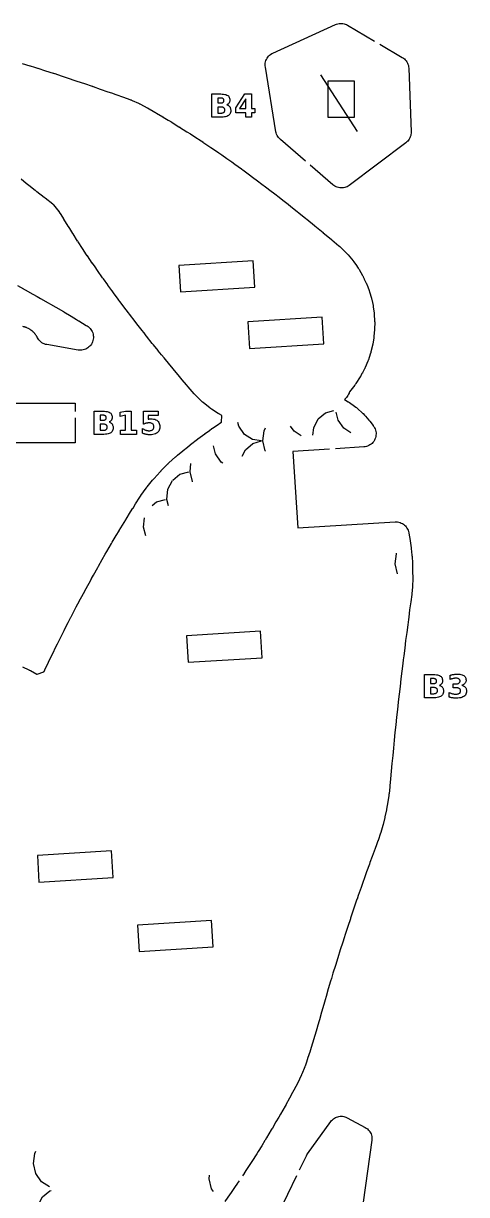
# Model space of a CAD drawing. Header units: millimetres. Extents: x 8 to 297, y 5 to 291.
# Drawn here: x 250.6 to 297.2, y 168 to 291 of the extents above; entities that cross this region are included whole.
import ezdxf

# ---------------------------------------------------------------- set-up
doc = ezdxf.new("R2010")
doc.units = ezdxf.units.MM
for name, color, linetype in [('CUT', 1, 'CONTINUOUS'), ('ENGRAVE', 5, 'CONTINUOUS'), ('SCORE', 7, 'CONTINUOUS')]:
    doc.layers.add(name, color=color, linetype=linetype)

msp = doc.modelspace()

# ---------------------------------------------------------------- linework, layer by layer
at = {"layer": 'CUT', "color": 1}
for points in [[(280.2524, 276.4825), (277.6122, 278.7624), (277.5148, 278.8554), (277.4258, 278.959), (277.3476, 279.0709), (277.2808, 279.19), (277.2262, 279.3152), (277.1843, 279.4451), (277.1559, 279.5768), (276.0378, 286.3702), (276.0225, 286.5057), (276.0208, 286.6439), (276.033, 286.7816), (276.059, 286.9175), (276.0984, 287.05), (276.151, 287.1778), (276.2162, 287.2998), (276.2933, 287.4146), (276.3815, 287.521), (276.48, 287.6181), (276.5877, 287.7048), (276.7035, 287.7802), (276.8247, 287.8428), (283.4037, 290.8298), (283.5243, 290.8778), (283.6506, 290.9145), (283.7799, 290.9389), (283.9109, 290.9509), (284.0425, 290.9503), (284.1734, 290.9371), (284.3025, 290.9115), (284.4285, 290.8737), (284.5503, 290.824), (284.6652, 290.7637), (287.5054, 289.0959)], [(288.0659, 288.7667), (290.4151, 287.3872), (290.5287, 287.3125), (290.6358, 287.2257), (290.7336, 287.1286), (290.8213, 287.0222), (290.8978, 286.9075), (290.9624, 286.7857), (291.0146, 286.6581), (291.0537, 286.5259), (291.0794, 286.3905), (291.0912, 286.255), (291.3379, 279.5634), (291.3364, 279.4329), (291.3222, 279.3013), (291.2954, 279.1718), (291.2563, 279.0453), (291.2052, 278.9233), (291.1426, 278.8067), (291.0691, 278.6966), (290.9854, 278.5942), (290.8922, 278.5002), (290.7918, 278.4168), (284.8468, 273.9445), (284.738, 273.8707), (284.6211, 273.8069), (284.4985, 273.7547), (284.3714, 273.7146), (284.241, 273.687), (284.1086, 273.6721), (283.9753, 273.6701), (283.8425, 273.6811), (283.7114, 273.7048), (283.5832, 273.7411), (283.4591, 273.7897), (283.3403, 273.85), (283.2279, 273.9216), (283.1243, 274.0026), (280.7444, 276.0577)], [(250.5133, 286.7489), (251.3233, 286.4934), (251.3348, 286.4899), (251.8023, 286.3524), (251.8071, 286.3509), (252.123, 286.2567), (252.1353, 286.253), (252.1475, 286.2492), (252.1597, 286.2454), (252.9599, 285.9899), (252.9616, 285.9894), (253.7608, 285.7331), (253.7726, 285.7292), (253.7843, 285.7253), (253.7961, 285.7214), (253.9147, 285.6809), (253.9199, 285.6791), (254.5975, 285.4447), (254.6036, 285.4426), (255.4242, 285.1684), (255.9249, 285.0047), (255.9278, 285.0038), (256.2344, 284.9028), (256.244, 284.8996), (257.0561, 284.6252), (257.857, 284.3566), (257.8673, 284.3531), (257.8776, 284.3496), (257.8881, 284.3459), (257.9397, 284.3276), (257.9433, 284.3264), (258.6992, 284.0565), (259.5121, 283.7711), (259.8694, 283.6456), (260.3323, 283.4826), (261.157, 283.1926), (261.8133, 282.9655), (261.8169, 282.9642), (261.8904, 282.9386), (261.9451, 282.9181), (261.9993, 282.8965), (262.0531, 282.8737), (262.734, 282.5668), (262.7798, 282.5451), (262.8252, 282.5226), (262.8702, 282.4992), (263.3253, 282.2511), (263.6234, 282.0892), (263.6317, 282.0847), (263.64, 282.0801), (263.6482, 282.0755), (264.4497, 281.6255), (264.4615, 281.6188), (264.4732, 281.6121), (264.4848, 281.6053), (264.6196, 281.5261), (265.2843, 281.1396), (265.2947, 281.1335), (265.3052, 281.1273), (265.3156, 281.1211), (265.8452, 280.8002), (266.1192, 280.636), (266.1288, 280.6303), (266.1383, 280.6245), (266.1478, 280.6186), (266.968, 280.1085), (266.9734, 280.1052), (267.0219, 280.0747), (267.0233, 280.0738), (267.8026, 279.5826), (267.8117, 279.5768), (268.176, 279.3431), (268.6276, 279.0545), (268.6346, 279.05), (268.6414, 279.0456), (268.6483, 279.0411), (269.305, 278.61), (269.4614, 278.5082), (269.4699, 278.5025), (269.4785, 278.4969), (269.4871, 278.4912), (270.3114, 277.9358), (270.3201, 277.9299), (270.396, 277.8779), (270.3991, 277.8757), (271.1494, 277.3584), (271.1549, 277.3547), (271.4599, 277.1421), (271.4636, 277.1395), (271.9879, 276.7716), (271.9927, 276.7682), (272.5052, 276.4052), (272.5095, 276.4021), (272.827, 276.1754), (272.831, 276.1725), (273.5331, 275.6671), (273.5379, 275.6637), (273.6666, 275.5701), (273.6707, 275.5672), (274.5066, 274.955), (274.515, 274.9488), (274.5435, 274.9276), (274.5458, 274.9259), (275.3477, 274.3263), (275.35, 274.3246), (275.5328, 274.1873), (275.5382, 274.1833), (276.1893, 273.6892), (276.1909, 273.688), (276.5087, 273.4461), (276.5145, 273.4417), (277.0313, 273.0438), (277.0324, 273.043), (277.4717, 272.7041), (277.4779, 272.6993), (277.8744, 272.3896), (278.4224, 271.9613), (278.429, 271.9561), (278.717, 271.728), (279.3614, 271.2177), (279.3683, 271.2122), (279.5609, 271.0576), (280.289, 270.4735), (280.2963, 270.4676), (280.4054, 270.3788), (281.2058, 269.7287), (281.2127, 269.723), (281.2493, 269.6929), (282.0945, 268.9971), (282.1122, 268.9825), (282.1182, 268.9775), (282.941, 268.2909), (283.0061, 268.2367), (283.0133, 268.2306), (283.7695, 267.5921), (283.7808, 267.5825), (283.792, 267.5728), (283.8031, 267.5631), (283.8484, 267.5231), (283.8751, 267.4989), (283.9014, 267.4743), (283.9274, 267.4494), (284.5821, 266.8054), (284.6283, 266.7577), (284.6732, 266.7088), (284.7169, 266.6589), (285.2516, 266.0166), (285.2812, 265.9799), (285.31, 265.9426), (285.3382, 265.9049), (285.5045, 265.6739), (285.5153, 265.6586), (285.5261, 265.6432), (285.5367, 265.6277), (285.7942, 265.2479), (285.8206, 265.2074), (285.8463, 265.1664), (285.8712, 265.1249), (286.2474, 264.4731), (286.2711, 264.4301), (286.2941, 264.3867), (286.3162, 264.3429), (286.417, 264.1343), (286.421, 264.1259), (286.425, 264.1176), (286.429, 264.1092), (286.6236, 263.6915), (286.6436, 263.6466), (286.6626, 263.6014), (286.6809, 263.5558), (286.9268, 262.9079), (286.9439, 262.8599), (286.9602, 262.8116), (286.9755, 262.7629), (287.166, 262.1164), (287.1793, 262.0677), (287.1917, 262.0188), (287.2032, 261.9697), (287.3423, 261.3204), (287.3518, 261.2715), (287.3604, 261.2223), (287.3681, 261.173), (287.4504, 260.5734), (287.4576, 260.5201), (287.4634, 260.4712), (287.4683, 260.4222), (287.4722, 260.3731), (287.513, 259.7167), (287.5152, 259.6675), (287.5164, 259.6183), (287.5167, 259.569), (287.5161, 259.5137), (287.5087, 258.91), (287.5072, 258.8602), (287.5047, 258.8103), (287.5013, 258.7605), (287.4438, 258.0991), (287.4384, 258.0489), (287.4322, 257.9988), (287.4249, 257.9489), (287.316, 257.2837), (287.3068, 257.2336), (287.2967, 257.1837), (287.2856, 257.1339), (287.1218, 256.4605), (287.1093, 256.413), (287.096, 256.3658), (287.0818, 256.3188), (286.9403, 255.8802), (286.9375, 255.8714), (286.9345, 255.8626), (286.9316, 255.8538), (286.8574, 255.6343), (286.8409, 255.5881), (286.8235, 255.5422), (286.8052, 255.4966), (286.5127, 254.8032), (286.493, 254.759), (286.4726, 254.7151), (286.4514, 254.6717), (286.243, 254.2628), (286.2343, 254.2462), (286.2256, 254.2296), (286.2167, 254.2131), (286.0803, 253.9633), (286.057, 253.9223), (286.033, 253.8818), (286.0082, 253.8416), (285.5541, 253.1333), (285.5177, 253.0795), (285.48, 253.0266), (285.441, 252.9745), (284.8702, 252.2502), (284.8607, 252.2376), (284.8549, 252.2288), (284.8393, 252.1797), (284.8359, 252.1693), (284.8251, 252.1364), (284.7758, 252.0085), (284.713, 251.8845), (284.638, 251.7674), (284.5527, 251.6601), (284.5293, 251.6335), (284.4834, 251.5839), (284.346, 251.4429), (284.7176, 251.2321), (284.7694, 251.2011), (284.8205, 251.1691), (284.8708, 251.1358), (285.3895, 250.7762), (285.4084, 250.7628), (285.4272, 250.7493), (285.4459, 250.7356), (285.5529, 250.6559), (285.6116, 250.6094), (285.669, 250.5614), (285.7251, 250.5117), (286.2453, 250.0243), (286.2622, 250.0081), (286.279, 249.9918), (286.2957, 249.9754), (286.4562, 249.8141), (286.4861, 249.783), (286.5155, 249.7515), (286.5444, 249.7195), (286.9178, 249.2924), (286.9505, 249.2536), (286.9824, 249.2141), (287.0136, 249.174), (287.3476, 248.7278), (287.3663, 248.7021), (287.3847, 248.6763), (287.4029, 248.6502), (287.4262, 248.6158), (287.4966, 248.4996), (287.5558, 248.3753), (287.6023, 248.2457), (287.6356, 248.1121), (287.6554, 247.9758), (287.6615, 247.8383), (287.6538, 247.7008), (287.6323, 247.5648), (287.5974, 247.4316), (287.5493, 247.3025), (287.4886, 247.179), (287.4158, 247.0621), (287.3316, 246.9531), (287.237, 246.853), (287.1329, 246.7629), (287.0203, 246.6837), (286.9003, 246.6161), (286.7742, 246.5609), (286.6431, 246.5186), (286.5085, 246.4896), (286.3736, 246.4744), (283.4129, 246.2904)], [(250.5272, 223.3834), (251.207, 223.0749), (251.2492, 223.0549), (251.2911, 223.0341), (251.3324, 223.0126), (251.366, 222.9945), (252.061, 222.6212), (252.0725, 222.6154), (252.0846, 222.6196), (252.7791, 222.8776), (252.7948, 222.8839), (252.7952, 222.8841), (252.7954, 222.8844), (252.803, 222.8995), (252.8804, 223.0632), (252.883, 223.0687), (253.2757, 223.8895), (253.2772, 223.8925), (253.4922, 224.3391), (253.4956, 224.3462), (253.6766, 224.7165), (253.6775, 224.7183), (254.0826, 225.5439), (254.2039, 225.7908), (254.2079, 225.799), (254.4941, 226.3715), (254.9065, 227.1975), (254.908, 227.2005), (254.9173, 227.2191), (254.9208, 227.2259), (255.3289, 228.027), (255.6317, 228.6204), (255.6366, 228.63), (255.7537, 228.855), (255.7549, 228.8573), (256.1869, 229.6835), (256.188, 229.6856), (256.3485, 229.9912), (256.3536, 230.0008), (256.6284, 230.5138), (257.0729, 231.3425), (257.0775, 231.351), (257.5271, 232.1747), (257.7819, 232.6438), (257.7852, 232.6498), (257.7885, 232.6557), (257.7918, 232.6617), (257.9825, 233.0044), (258.442, 233.8328), (258.4433, 233.8352), (258.5081, 233.9515), (258.514, 233.9619), (258.9142, 234.6651), (259.231, 235.2222), (259.2375, 235.2335), (259.3908, 235.4972), (259.8747, 236.3278), (259.8767, 236.3312), (259.9559, 236.4662), (259.9624, 236.4771), (260.3736, 237.1633), (260.6765, 237.6708), (260.6803, 237.6771), (260.6842, 237.6835), (260.6881, 237.6899), (260.8762, 237.9973), (261.3835, 238.8311), (261.4041, 238.8653), (261.4079, 238.8715), (261.4117, 238.8778), (261.4155, 238.884), (261.8974, 239.6629), (262.1324, 240.0439), (262.1365, 240.0504), (262.1406, 240.0569), (262.1446, 240.0634), (262.4194, 240.4976), (262.8622, 241.1997), (262.8665, 241.2065), (262.8708, 241.2133), (262.8752, 241.2201), (262.927, 241.3), (262.9411, 241.3214), (262.9554, 241.3426), (262.97, 241.3637), (263.5163, 242.1403), (263.5317, 242.1618), (263.5474, 242.1832), (263.5633, 242.2044), (263.5892, 242.2383), (263.6028, 242.2558), (263.6165, 242.2731), (263.6304, 242.2904), (264.2057, 242.9935), (264.2209, 243.0118), (264.2363, 243.03), (264.2519, 243.048), (264.3475, 243.1567), (264.3544, 243.1645), (264.3614, 243.1723), (264.3684, 243.1801), (264.9978, 243.8737), (265.0833, 243.9681), (265.1008, 243.9871), (265.1185, 244.0059), (265.1364, 244.0246), (265.7995, 244.7029), (265.8178, 244.7213), (265.8308, 244.7341), (265.8637, 244.7654), (265.8773, 244.7779), (265.8974, 244.796), (266.6108, 245.4256), (266.6227, 245.436), (266.6347, 245.4464), (266.6468, 245.4566), (266.8145, 245.5977), (267.3747, 246.0728), (267.3857, 246.0821), (267.3968, 246.0913), (267.408, 246.1004), (267.8572, 246.465), (268.1374, 246.6943), (268.1493, 246.704), (268.1613, 246.7135), (268.1733, 246.7231), (268.8999, 247.2904), (268.914, 247.3012), (268.9282, 247.312), (268.9421, 247.3224), (268.961, 247.3364), (269.6689, 247.8635), (269.682, 247.8732), (269.6952, 247.8828), (269.7085, 247.8923), (270.1628, 248.2136), (270.4338, 248.4068), (270.4498, 248.418), (270.4658, 248.4291), (270.482, 248.4401), (271.2013, 248.9219), (271.2199, 248.9342), (271.2387, 248.9463), (271.2575, 248.9582), (271.4378, 249.0704), (271.445, 249.0752), (271.4453, 249.0838), (271.4565, 249.7874), (271.4565, 249.7911), (271.4533, 249.793), (271.2228, 249.9188), (271.1818, 249.9421), (271.1413, 249.9662), (271.1012, 249.9909), (270.3977, 250.442), (270.3427, 250.4792), (270.2887, 250.5177), (270.2356, 250.5576), (269.5155, 251.1275), (269.4875, 251.1503), (269.4599, 251.1734), (269.4326, 251.1968), (269.4103, 251.2165), (269.3836, 251.2407), (269.3572, 251.2653), (269.3312, 251.2902), (268.6675, 251.9432), (268.628, 251.9837), (268.5893, 252.0251), (268.5515, 252.0673), (267.946, 252.7734), (267.9416, 252.7786), (267.7467, 253.0082), (267.7452, 253.01), (267.3009, 253.5353), (267.2962, 253.5409), (266.8809, 254.0374), (266.8796, 254.0389), (266.6639, 254.2977), (266.6593, 254.3032), (266.0321, 255.0637), (266.0138, 255.0857), (266.01, 255.0903), (265.4074, 255.823), (265.4065, 255.8241), (265.1467, 256.1406), (265.1455, 256.1421), (264.7822, 256.586), (264.7773, 256.5921), (264.278, 257.2096), (264.1648, 257.3497), (264.1585, 257.3576), (263.5574, 258.1137), (263.5552, 258.1165), (263.4085, 258.3021), (263.4052, 258.3062), (262.9565, 258.8783), (262.9545, 258.8809), (262.5375, 259.4152), (262.5346, 259.4189), (262.3608, 259.6433), (262.3568, 259.6485), (261.7738, 260.4087), (261.7684, 260.4157), (261.6646, 260.5529), (261.662, 260.5563), (261.1972, 261.1749), (261.1943, 261.1787), (260.7902, 261.7204), (260.788, 261.7234), (260.6264, 261.9413), (260.6249, 261.9433), (260.0599, 262.708), (260.0538, 262.7164), (259.9132, 262.9097), (259.5069, 263.4668), (259.5028, 263.4725), (259.4987, 263.4782), (259.4946, 263.4839), (259.0356, 264.1274), (258.9526, 264.2433), (258.9471, 264.2511), (258.4111, 265.0115), (258.4073, 265.0168), (258.1566, 265.3762), (257.8753, 265.7802), (257.8691, 265.7891), (257.3567, 266.5378), (257.3513, 266.5458), (257.3459, 266.5538), (257.3405, 266.5619), (257.2746, 266.6613), (256.8379, 267.3203), (256.8327, 267.3282), (256.3892, 268.0079), (256.3349, 268.0912), (256.3297, 268.0992), (255.8475, 268.8507), (255.8424, 268.8586), (255.8374, 268.8666), (255.8324, 268.8746), (255.4975, 269.413), (255.3644, 269.6252), (255.3604, 269.6316), (255.3564, 269.638), (255.3524, 269.6445), (254.8859, 270.4075), (254.8804, 270.4166), (254.606, 270.8733), (254.4413, 271.1468), (254.4338, 271.1587), (254.4114, 271.1899), (254.4025, 271.2009), (253.8149, 271.8976), (253.8041, 271.9099), (253.7725, 271.941), (253.7615, 271.9505), (253.758, 271.9533), (253.7506, 271.9592), (253.7431, 271.9651), (252.9136, 272.6033), (252.9116, 272.6049), (252.8359, 272.6633), (252.8313, 272.667), (252.0619, 273.2668), (251.8913, 273.3973), (251.8842, 273.4028), (251.8771, 273.4083), (251.8701, 273.4138), (251.2183, 273.9266), (250.9426, 274.1391), (250.9347, 274.1452), (250.9268, 274.1514), (250.919, 274.1576), (250.3859, 274.5814)], [(250.0329, 263.4179), (250.6585, 263.0676), (250.6665, 263.063), (250.8369, 262.966), (251.6349, 262.5121), (252.0687, 262.2674), (252.0765, 262.263), (252.4347, 262.0577), (253.2351, 261.6038), (253.2391, 261.6015), (253.4755, 261.4663), (253.48, 261.4637), (254.0328, 261.1448), (254.8352, 260.6902), (254.8389, 260.6881), (254.8674, 260.6719), (254.8923, 260.6573), (255.6382, 260.21), (256.2123, 259.8651), (256.2151, 259.8634), (256.4358, 259.7301), (256.4421, 259.7263), (257.2374, 259.2399), (257.3278, 259.185), (257.4387, 259.1099), (257.5431, 259.023), (257.6384, 258.9263), (257.7236, 258.8206), (257.7981, 258.7071), (257.861, 258.5867), (257.9117, 258.4608), (257.9497, 258.3304), (257.9747, 258.1969), (257.9864, 258.0616), (257.9847, 257.9259), (257.9697, 257.7909), (257.9414, 257.6581), (257.9001, 257.5287), (257.8463, 257.4041), (257.7804, 257.2853), (257.7031, 257.1737), (257.6152, 257.0701), (257.5176, 256.9758), (257.4111, 256.8916), (257.2968, 256.8182), (257.1758, 256.7565), (257.0494, 256.7071), (256.9186, 256.6703), (256.7849, 256.6466), (256.6495, 256.6363), (256.5138, 256.6393), (256.3808, 256.6555), (253.0982, 257.2206), (252.9622, 257.2513), (252.8282, 257.2964), (252.6996, 257.355), (252.5777, 257.4265), (252.4637, 257.5102), (252.359, 257.6051), (252.2645, 257.7102), (252.1814, 257.8245), (252.1114, 257.9451), (252.0981, 257.971), (252.091, 257.9843), (252.0756, 258.0126), (252.0682, 258.0257), (252.0194, 258.1102), (252.0037, 258.1358), (251.9687, 258.19), (251.9518, 258.2149), (251.8999, 258.2873), (251.8817, 258.3113), (251.8416, 258.3618), (251.8223, 258.3849), (251.7635, 258.4519), (251.7431, 258.474), (251.6982, 258.5203), (251.6767, 258.5414), (251.6117, 258.6022), (251.5892, 258.6223), (251.54, 258.6639), (251.5165, 258.6828), (251.4458, 258.737), (251.4214, 258.7547), (251.3684, 258.7913), (251.3432, 258.8078), (251.2675, 258.8548), (251.2415, 258.87), (251.1851, 258.9013), (251.1584, 258.9152), (251.0785, 258.9545), (251.0511, 258.9671), (250.9919, 258.9927), (250.964, 259.0039), (250.8806, 259.0352), (250.8521, 259.0451), (250.7907, 259.0647), (250.7618, 259.0732), (250.6757, 259.0961), (250.6464, 259.1031), (250.5834, 259.1166)], [(243.925, 248.55), (243.925, 251.075), (256.075, 251.075), (256.075, 250.2)], [(256.075, 249.55), (256.075, 246.925), (243.925, 246.925), (243.925, 247.9)], [(282.7642, 246.2501), (278.9373, 246.0122), (279.4366, 237.9777), (289.6569, 238.6129), (289.7899, 238.6146), (289.9243, 238.6031), (290.0569, 238.5786), (290.1865, 238.5411), (290.3117, 238.4912), (290.4315, 238.4292), (290.5446, 238.3558), (290.65, 238.2716), (290.7466, 238.1776), (290.8336, 238.0745), (290.91, 237.9634), (290.9752, 237.8453), (291.0286, 237.7215), (291.0695, 237.593), (291.0972, 237.4629), (291.1022, 237.4326), (291.1031, 237.4266), (291.2259, 236.6495), (291.2271, 236.6419), (291.2282, 236.6343), (291.2294, 236.6267), (291.3394, 235.8743), (291.3424, 235.8529), (291.3451, 235.8314), (291.3477, 235.81), (291.4286, 235.0966), (291.4322, 235.0609), (291.4353, 235.0251), (291.4379, 234.9893), (291.4801, 234.2772), (291.4813, 234.2531), (291.4823, 234.2291), (291.483, 234.2049), (291.5007, 233.4391), (291.5009, 233.4276), (291.5115, 232.6883), (291.5116, 232.6534), (291.5112, 232.6185), (291.5103, 232.5835), (291.4837, 231.8808), (291.4819, 231.846), (291.4797, 231.8112), (291.477, 231.7765), (291.4127, 231.0631), (291.4097, 231.0337), (291.4064, 231.0043), (291.4027, 230.975), (291.2993, 230.2083), (291.1885, 229.3906), (291.0868, 228.5932), (291.0865, 228.5906), (291.0549, 228.3467), (291.0547, 228.3449), (290.9814, 227.7845), (290.8753, 226.9756), (290.7698, 226.1654), (290.6669, 225.3589), (290.5649, 224.5482), (290.515, 224.1384), (290.467, 223.7439), (290.3699, 222.9357), (290.2748, 222.1298), (290.1802, 221.3208), (290.0879, 220.5147), (289.9969, 219.7095), (289.9967, 219.7076), (289.9916, 219.6629), (289.9032, 218.8933), (289.817, 218.0939), (289.7309, 217.2838), (289.6485, 216.4788), (289.5687, 215.6747), (289.4888, 214.8601), (289.4886, 214.8583), (289.4094, 214.0614), (289.3301, 213.2514), (289.2548, 212.4465), (289.1821, 211.6374), (289.1184, 210.8746), (289.1162, 210.8506), (289.1137, 210.8267), (289.1111, 210.8028), (289.023, 210.068), (289.0195, 210.0415), (289.0158, 210.0151), (289.0118, 209.9886), (288.9954, 209.8865), (288.9944, 209.8804), (288.8843, 209.2154), (288.7544, 208.4354), (288.7509, 208.4155), (288.7473, 208.3955), (288.7435, 208.3756), (288.5963, 207.6317), (288.5907, 207.6048), (288.5848, 207.578), (288.5787, 207.5512), (288.4017, 206.8167), (288.394, 206.7863), (288.386, 206.7561), (288.3776, 206.7259), (288.1647, 205.9947), (288.1567, 205.9682), (288.1485, 205.9418), (288.1399, 205.9155), (287.8875, 205.1656), (287.8802, 205.1443), (287.8726, 205.1231), (287.8649, 205.1019), (287.7106, 204.6899), (287.7089, 204.6854), (287.5643, 204.3036), (287.2611, 203.4866), (287.0242, 202.8407), (287.0235, 202.8389), (286.959, 202.6635), (286.6652, 201.8501), (286.3678, 201.0223), (286.3404, 200.9444), (286.0832, 200.2121), (285.7929, 199.3832), (285.6608, 198.9949), (285.66, 198.9927), (285.5165, 198.5732), (285.2358, 197.7481), (284.984, 196.99), (284.9825, 196.9854), (284.9657, 196.9354), (284.6911, 196.1114), (284.4262, 195.2967), (284.3105, 194.935), (284.3089, 194.9299), (284.1628, 194.4793), (283.9015, 193.6604), (283.6469, 192.8464), (283.6403, 192.8248), (283.6388, 192.8203), (283.3896, 192.0247), (283.1407, 191.2108), (282.9738, 190.6561), (282.9722, 190.651), (282.8937, 190.394), (282.648, 189.5757), (282.4083, 188.7602), (282.3113, 188.4236), (282.3106, 188.4213), (282.173, 187.9465), (281.9383, 187.126), (281.7144, 186.32), (281.7134, 186.3162), (281.654, 186.1049), (281.6524, 186.0995), (281.4866, 185.5188), (281.4836, 185.5083), (281.4805, 185.4977), (281.4773, 185.4872), (281.234, 184.6852), (280.9902, 183.8822), (280.9883, 183.8759), (280.9846, 183.864), (280.7398, 183.063), (280.7373, 183.0549), (280.7347, 183.0468), (280.7322, 183.0387), (280.4795, 182.2479), (280.476, 182.2373), (280.4726, 182.2267), (280.469, 182.2162), (280.3228, 181.7835), (280.32, 181.7754), (280.3172, 181.7672), (280.3144, 181.7591), (280.2065, 181.4529), (280.196, 181.4243), (280.1852, 181.3958), (280.1741, 181.3674), (279.8743, 180.6263), (279.8627, 180.5985), (279.8508, 180.5709), (279.8386, 180.5434), (279.6272, 180.0817), (279.6222, 180.0708), (279.617, 180.0598), (279.6118, 180.0489), (279.4896, 179.7943), (279.4767, 179.7681), (279.4635, 179.742), (279.45, 179.7161), (279.0264, 178.9242), (279.024, 178.9197), (278.9011, 178.6921), (278.8955, 178.6818), (278.5707, 178.0927), (278.1804, 177.3861), (278.1741, 177.3748), (278.1108, 177.2627), (278.1088, 177.2593), (277.638, 176.4317), (277.6362, 176.4284), (277.4571, 176.1157), (277.4505, 176.1044), (277.1543, 175.5986), (276.7375, 174.8879), (276.7338, 174.8817), (276.7301, 174.8755), (276.7264, 174.8693), (276.6642, 174.7658), (276.1633, 173.9337), (276.011, 173.6807), (276.007, 173.674), (276.003, 173.6674), (275.9989, 173.6608), (275.652, 173.0992), (275.2829, 172.5009), (275.2785, 172.4939), (275.2741, 172.4868), (275.2697, 172.4798), (275.133, 172.2643), (274.6054, 171.4306), (274.5529, 171.3477), (274.5483, 171.3404), (274.5436, 171.3331), (274.5389, 171.3259), (274.0633, 170.5949), (273.8214, 170.223), (273.8163, 170.2152), (273.8112, 170.2075), (273.806, 170.1997), (273.6354, 169.9452)], [(279.63, 170.5531), (280.3544, 172.0536), (280.4086, 172.1543), (280.4713, 172.2499), (282.9211, 175.6464), (282.9989, 175.7441), (283.087, 175.8352), (283.1834, 175.9175), (283.2872, 175.9903), (283.3975, 176.0527), (283.5132, 176.1044), (283.6334, 176.1447), (283.7568, 176.1734), (283.8825, 176.1902), (284.0091, 176.1948), (284.1357, 176.1874), (284.2609, 176.1679), (284.3837, 176.1365), (284.5029, 176.0936), (284.6159, 176.0402), (286.525, 175.0236), (286.6387, 174.9554), (286.7465, 174.8748), (286.8456, 174.7838), (286.9349, 174.6831), (287.0136, 174.5739), (287.0808, 174.4574), (287.1358, 174.3345), (287.178, 174.2068), (287.2071, 174.0754), (287.2227, 173.9418), (287.2247, 173.8072), (287.2132, 173.6751), (285.4101, 160.6549)], [(277.4505, 166.038), (279.3475, 169.9677)], [(273.2738, 169.4051), (273.0882, 169.1274), (273.0825, 169.119), (273.0769, 169.1107), (273.0712, 169.1024), (272.945, 168.9196), (272.369, 168.0835), (272.3681, 168.0822), (272.3526, 168.0598), (272.3468, 168.0514), (272.3409, 168.043), (272.335, 168.0346), (271.7694, 167.242)]]:
    msp.add_lwpolyline(points, dxfattribs=at)
for points in [[(285.395, 284.895), (282.605, 284.895), (282.605, 281.105), (285.395, 281.105), (285.395, 284.895)], [(274.9184, 263.2386), (274.7454, 266.0232), (266.9704, 265.5401), (267.1434, 262.7554), (274.9184, 263.2386)], [(282.1625, 257.314), (281.9894, 260.0987), (274.2144, 259.6155), (274.3875, 256.8309), (282.1625, 257.314)], [(275.5216, 227.134), (267.7466, 226.6509), (267.9196, 223.8662), (275.6946, 224.3494), (275.5216, 227.134)], [(259.8752, 204.0505), (252.1002, 203.5673), (252.2732, 200.7827), (260.0482, 201.2659), (259.8752, 204.0505)], [(270.3958, 196.7576), (262.6208, 196.2745), (262.7938, 193.4898), (270.5688, 193.973), (270.3958, 196.7576)]]:
    msp.add_lwpolyline(points, close=True, dxfattribs=at)
at = {"layer": 'ENGRAVE', "color": 5}
for points in [[(272.1646, 282.3276), (272.2142, 282.2887), (272.2587, 282.2444), (272.2981, 282.1945), (272.3319, 282.1399), (272.3596, 282.0813), (272.3811, 282.0187), (272.3965, 281.9522), (272.4057, 281.8817), (272.4088, 281.8071), (272.4022, 281.6949), (272.3824, 281.5927), (272.3494, 281.5003), (272.3032, 281.418), (272.2438, 281.3455), (272.1712, 281.2831), (272.0851, 281.2303), (271.9852, 281.1872), (271.8717, 281.1537), (271.7444, 281.1297), (271.6033, 281.1153), (271.4485, 281.1105), (270.4085, 281.1105), (270.4085, 283.5405), (271.3492, 283.5405), (271.5102, 283.5363), (271.6557, 283.5235), (271.7856, 283.5023), (271.9001, 283.4725), (271.999, 283.4343), (272.0825, 283.3875), (272.1518, 283.3314), (272.2086, 283.2651), (272.2527, 283.1886), (272.2843, 283.1018), (272.3032, 283.0048), (272.3095, 282.8976), (272.3072, 282.84), (272.3003, 282.7852), (272.2887, 282.7335), (272.2726, 282.6846), (272.2519, 282.6387), (272.2265, 282.5957), (272.1967, 282.556), (272.1628, 282.5199), (272.1248, 282.4873), (272.0825, 282.4583), (272.0362, 282.4328), (271.9856, 282.411), (272.0504, 282.3887), (272.11, 282.3609), (272.1646, 282.3276)], [(271.4726, 282.607), (271.512, 282.6161), (271.5474, 282.6287), (271.5789, 282.645), (271.6064, 282.6649), (271.6298, 282.6883), (271.6489, 282.7152), (271.6637, 282.7455), (271.6744, 282.7792), (271.6807, 282.8163), (271.6829, 282.8569), (271.6807, 282.8971), (271.6744, 282.9339), (271.6637, 282.9674), (271.6489, 282.9976), (271.6298, 283.0246), (271.6064, 283.0482), (271.5789, 283.0683), (271.5474, 283.0848), (271.512, 283.0976), (271.4726, 283.1068), (271.4291, 283.1123), (271.3818, 283.1141), (271.0351, 283.1141), (271.0351, 282.5998), (271.3818, 282.5998), (271.4291, 282.6016), (271.4726, 282.607)], [(274.5962, 282.0073), (274.9428, 282.0073), (274.9428, 281.5532), (274.5962, 281.5532), (274.5962, 281.1105), (274.0037, 281.1105), (274.0037, 281.5532), (272.9262, 281.5532), (272.9262, 282.0903), (273.8995, 283.5405), (274.5962, 283.5405), (274.5962, 282.0073)], [(274.0037, 282.0073), (274.0037, 283.0246), (273.3169, 282.0073), (274.0037, 282.0073)], [(271.5683, 281.5569), (271.6131, 281.5724), (271.6526, 281.5923), (271.6869, 281.6167), (271.716, 281.6456), (271.7398, 281.6789), (271.7584, 281.7168), (271.7716, 281.7592), (271.7795, 281.8062), (271.7822, 281.8576), (271.7795, 281.908), (271.7717, 281.9541), (271.7586, 281.9957), (271.7402, 282.033), (271.7166, 282.0659), (271.6878, 282.0944), (271.6536, 282.1185), (271.6142, 282.1383), (271.5693, 282.1536), (271.5192, 282.1646), (271.4637, 282.1712), (271.4029, 282.1734), (271.0351, 282.1734), (271.0351, 281.537), (271.4029, 281.537), (271.4633, 281.5392), (271.5184, 281.5458), (271.5683, 281.5569)], [(259.8617, 248.9782), (259.9062, 248.9339), (259.9456, 248.884), (259.9795, 248.8294), (260.0071, 248.7708), (260.0286, 248.7082), (260.044, 248.6417), (260.0532, 248.5711), (260.0563, 248.4966), (260.0497, 248.3844), (260.0299, 248.2821), (259.9969, 248.1898), (259.9507, 248.1074), (259.8913, 248.035), (259.8187, 247.9725), (259.7326, 247.9198), (259.6328, 247.8767), (259.5192, 247.8431), (259.3919, 247.8192), (259.2508, 247.8048), (259.096, 247.8), (258.056, 247.8), (258.056, 250.23), (258.9967, 250.23), (259.1577, 250.2258), (259.3032, 250.213), (259.4331, 250.1918), (259.5476, 250.162), (259.6465, 250.1238), (259.73, 250.077), (259.7994, 250.0209), (259.8561, 249.9546), (259.9003, 249.878), (259.9318, 249.7913), (259.9507, 249.6943), (259.957, 249.5871), (259.9547, 249.5294), (259.9478, 249.4747), (259.9363, 249.4229), (259.9201, 249.3741), (259.8994, 249.3282), (259.874, 249.2852), (259.8443, 249.2455), (259.8104, 249.2093), (259.7723, 249.1767), (259.7301, 249.1477), (259.6837, 249.1223), (259.6331, 249.1005), (259.6979, 249.0782), (259.7576, 249.0504), (259.8122, 249.017), (259.8617, 248.9782)], [(259.1595, 249.3055), (259.195, 249.3182), (259.2264, 249.3345), (259.2539, 249.3544), (259.2773, 249.3778), (259.2964, 249.4046), (259.3113, 249.4349), (259.3219, 249.4687), (259.3283, 249.5058), (259.3304, 249.5464), (259.3283, 249.5865), (259.3219, 249.6234), (259.3113, 249.6569), (259.2964, 249.6871), (259.2773, 249.714), (259.2539, 249.7377), (259.2264, 249.7578), (259.195, 249.7743), (259.1595, 249.7871), (259.1201, 249.7963), (259.0767, 249.8017), (259.0293, 249.8036), (258.6826, 249.8036), (258.6826, 249.2893), (259.0293, 249.2893), (259.0767, 249.2911), (259.1201, 249.2965), (259.1595, 249.3055)], [(261.368, 249.8036), (260.8, 249.6864), (260.8, 250.1128), (261.3648, 250.23), (261.9605, 250.23), (261.9605, 248.2329), (262.5139, 248.2329), (262.5139, 247.8), (260.8146, 247.8), (260.8146, 248.2329), (261.368, 248.2329), (261.368, 249.8036)], [(264.7875, 250.23), (264.7875, 249.7694), (263.7296, 249.7694), (263.7296, 249.3934), (263.7535, 249.3997), (263.7774, 249.4055), (263.8014, 249.4107), (263.8254, 249.4155), (263.8495, 249.4198), (263.8736, 249.4235), (263.8979, 249.4268), (263.9225, 249.4294), (263.9475, 249.4315), (263.9727, 249.4329), (263.9983, 249.4338), (264.0242, 249.4341), (264.1668, 249.4279), (264.2985, 249.4094), (264.4193, 249.3786), (264.5291, 249.3354), (264.6279, 249.2798), (264.7159, 249.2119), (264.7915, 249.133), (264.8533, 249.0444), (264.9014, 248.946), (264.9358, 248.838), (264.9564, 248.7202), (264.9633, 248.5926), (264.9558, 248.4661), (264.9334, 248.349), (264.8959, 248.2415), (264.8436, 248.1434), (264.7762, 248.0549), (264.6939, 247.9758), (264.5983, 247.9076), (264.4911, 247.8519), (264.3723, 247.8085), (264.2418, 247.7776), (264.0997, 247.759), (263.946, 247.7528), (263.8772, 247.7539), (263.8087, 247.7572), (263.7403, 247.7628), (263.6722, 247.7705), (263.6043, 247.7805), (263.5367, 247.7927), (263.4692, 247.8071), (263.4019, 247.8239), (263.3347, 247.8429), (263.2676, 247.8643), (263.2007, 247.888), (263.1339, 247.9139), (263.1339, 248.4071), (263.1995, 248.3707), (263.264, 248.3375), (263.3273, 248.3074), (263.3896, 248.2805), (263.4507, 248.2568), (263.5106, 248.2362), (263.5695, 248.2188), (263.6272, 248.2046), (263.6838, 248.1935), (263.7392, 248.1856), (263.7936, 248.1808), (263.8467, 248.1792), (263.92, 248.1823), (263.9879, 248.1916), (264.0504, 248.2071), (264.1075, 248.2288), (264.1593, 248.2567), (264.2056, 248.2907), (264.2457, 248.3301), (264.2784, 248.3738), (264.3039, 248.4219), (264.3221, 248.4745), (264.333, 248.5314), (264.3367, 248.5926), (264.333, 248.6544), (264.3221, 248.7116), (264.3039, 248.7644), (264.2784, 248.8126), (264.2457, 248.8562), (264.2056, 248.8954), (264.1593, 248.9292), (264.1075, 248.9569), (264.0504, 248.9784), (263.9879, 248.9938), (263.92, 249.003), (263.8467, 249.0061), (263.8012, 249.0051), (263.7547, 249.0022), (263.7072, 248.9973), (263.6587, 248.9905), (263.6092, 248.9818), (263.5587, 248.9711), (263.507, 248.9583), (263.4541, 248.9435), (263.4, 248.9265), (263.3445, 248.9074), (263.2878, 248.8862), (263.2299, 248.8628), (263.2299, 250.23), (264.7875, 250.23)], [(259.2606, 248.2619), (259.3001, 248.2818), (259.3345, 248.3062), (259.3636, 248.335), (259.3874, 248.3684), (259.4059, 248.4063), (259.4191, 248.4487), (259.427, 248.4956), (259.4297, 248.5471), (259.4271, 248.5975), (259.4192, 248.6436), (259.4061, 248.6852), (259.3877, 248.7225), (259.3641, 248.7554), (259.3353, 248.7839), (259.3012, 248.808), (259.2617, 248.8277), (259.2169, 248.8431), (259.1667, 248.8541), (259.1113, 248.8606), (259.0505, 248.8628), (258.6826, 248.8628), (258.6826, 248.2264), (259.0505, 248.2264), (259.1108, 248.2286), (259.1659, 248.2353), (259.2159, 248.2464), (259.2606, 248.2619)], [(296.742, 221.4301), (296.8141, 221.4011), (296.8796, 221.367), (296.9386, 221.3276), (296.991, 221.283), (297.0369, 221.2333), (297.0759, 221.1786), (297.1079, 221.1191), (297.1327, 221.0549), (297.1504, 220.9859), (297.1611, 220.9122), (297.1646, 220.8337), (297.157, 220.7181), (297.1339, 220.6121), (297.0955, 220.5157), (297.0417, 220.429), (296.9725, 220.3519), (296.888, 220.2844), (296.7887, 220.227), (296.6753, 220.18), (296.5478, 220.1434), (296.4062, 220.1173), (296.2505, 220.1016), (296.0807, 220.0964), (296.0182, 220.0972), (295.9558, 220.0998), (295.8933, 220.1039), (295.8307, 220.1098), (295.7681, 220.1173), (295.7055, 220.1265), (295.6429, 220.1374), (295.5806, 220.1499), (295.5185, 220.1642), (295.4567, 220.18), (295.395, 220.1976), (295.3336, 220.2168), (295.3336, 220.7002), (295.3921, 220.6721), (295.4505, 220.6464), (295.5088, 220.6231), (295.5669, 220.6022), (295.6249, 220.5837), (295.6827, 220.5676), (295.7403, 220.5539), (295.7976, 220.5427), (295.8546, 220.534), (295.9113, 220.5278), (295.9677, 220.5241), (296.0237, 220.5228), (296.1035, 220.5252), (296.1768, 220.5324), (296.2436, 220.5444), (296.304, 220.5612), (296.3579, 220.5827), (296.4054, 220.6091), (296.4459, 220.6399), (296.4791, 220.6749), (296.5049, 220.7141), (296.5233, 220.7574), (296.5343, 220.8049), (296.538, 220.8565), (296.5342, 220.9096), (296.5229, 220.9582), (296.504, 221.0024), (296.4776, 221.042), (296.4436, 221.0772), (296.4021, 221.108), (296.3532, 221.1341), (296.2971, 221.1554), (296.2339, 221.172), (296.1634, 221.1839), (296.0857, 221.191), (296.0009, 221.1934), (295.7503, 221.1934), (295.7503, 221.5971), (296.0139, 221.5971), (296.0893, 221.5991), (296.1579, 221.6053), (296.2198, 221.6156), (296.2751, 221.63), (296.3236, 221.6485), (296.3655, 221.6711), (296.4008, 221.6979), (296.4297, 221.7291), (296.4522, 221.7645), (296.4682, 221.8042), (296.4778, 221.8482), (296.4811, 221.8965), (296.4779, 221.9414), (296.4686, 221.9828), (296.453, 222.0206), (296.4311, 222.055), (296.4031, 222.0857), (296.3687, 222.113), (296.3287, 222.1364), (296.2836, 222.1555), (296.2332, 222.1704), (296.1778, 222.181), (296.1171, 222.1874), (296.0514, 222.1895), (296.0008, 222.1886), (295.9501, 222.1857), (295.8992, 222.181), (295.8481, 222.1743), (295.7968, 222.1658), (295.7454, 222.1553), (295.6939, 222.143), (295.6425, 222.1289), (295.5912, 222.113), (295.5399, 222.0953), (295.4888, 222.0758), (295.4378, 222.0544), (295.4378, 222.5134), (295.4995, 222.53), (295.5611, 222.5452), (295.6225, 222.559), (295.6837, 222.5713), (295.7447, 222.5821), (295.8056, 222.5915), (295.8662, 222.5995), (295.9264, 222.606), (295.9863, 222.6111), (296.0458, 222.6147), (296.1049, 222.6168), (296.1637, 222.6176), (296.3149, 222.6132), (296.4529, 222.6003), (296.5777, 222.5787), (296.6892, 222.5485), (296.7875, 222.5096), (296.8725, 222.4621), (296.9444, 222.406), (297.0032, 222.3411), (297.0489, 222.2674), (297.0815, 222.1851), (297.1011, 222.094), (297.1077, 221.9942), (297.1046, 221.9253), (297.0952, 221.8606), (297.0796, 221.8003), (297.0578, 221.7443), (297.0297, 221.6925), (296.9954, 221.6451), (296.955, 221.602), (296.9086, 221.5634), (296.8562, 221.5293), (296.7979, 221.4997), (296.7336, 221.4745), (296.6633, 221.4538), (296.742, 221.4301)], [(294.4988, 221.3606), (294.5483, 221.3218), (294.5928, 221.2775), (294.6322, 221.2276), (294.666, 221.173), (294.6937, 221.1144), (294.7152, 221.0518), (294.7306, 220.9853), (294.7398, 220.9147), (294.7429, 220.8402), (294.7363, 220.728), (294.7165, 220.6257), (294.6835, 220.5334), (294.6373, 220.451), (294.5779, 220.3786), (294.5053, 220.3161), (294.4192, 220.2634), (294.3194, 220.2203), (294.2058, 220.1867), (294.0785, 220.1628), (293.9374, 220.1484), (293.7826, 220.1436), (292.7426, 220.1436), (292.7426, 222.5736), (293.6833, 222.5736), (293.8443, 222.5694), (293.9898, 222.5566), (294.1197, 222.5354), (294.2342, 222.5056), (294.3331, 222.4674), (294.4166, 222.4206), (294.4859, 222.3645), (294.5427, 222.2982), (294.5869, 222.2217), (294.6184, 222.1349), (294.6373, 222.0379), (294.6436, 221.9307), (294.6413, 221.873), (294.6344, 221.8183), (294.6229, 221.7665), (294.6067, 221.7177), (294.586, 221.6718), (294.5606, 221.6288), (294.5309, 221.5891), (294.497, 221.5529), (294.4589, 221.5204), (294.4167, 221.4914), (294.3703, 221.4659), (294.3197, 221.4441), (294.3845, 221.4218), (294.4441, 221.394), (294.4988, 221.3606)], [(293.8067, 221.6401), (293.8461, 221.6491), (293.8815, 221.6618), (293.913, 221.6781), (293.9405, 221.698), (293.9639, 221.7214), (293.983, 221.7482), (293.9979, 221.7785), (294.0085, 221.8123), (294.0149, 221.8494), (294.017, 221.89), (294.0149, 221.9302), (294.0085, 221.967), (293.9979, 222.0005), (293.983, 222.0307), (293.9639, 222.0576), (293.9405, 222.0813), (293.913, 222.1014), (293.8815, 222.1179), (293.8461, 222.1307), (293.8067, 222.1399), (293.7633, 222.1454), (293.7159, 222.1472), (293.3692, 222.1472), (293.3692, 221.6329), (293.7159, 221.6329), (293.7633, 221.6347), (293.8067, 221.6401)], [(293.9024, 220.59), (293.9472, 220.6055), (293.9867, 220.6254), (294.0211, 220.6498), (294.0502, 220.6786), (294.074, 220.712), (294.0925, 220.7499), (294.1057, 220.7923), (294.1136, 220.8392), (294.1163, 220.8907), (294.1137, 220.9411), (294.1058, 220.9872), (294.0927, 221.0288), (294.0743, 221.0661), (294.0507, 221.099), (294.0219, 221.1275), (293.9877, 221.1516), (293.9483, 221.1713), (293.9035, 221.1867), (293.8533, 221.1977), (293.7979, 221.2042), (293.737, 221.2064), (293.3692, 221.2064), (293.3692, 220.57), (293.737, 220.57), (293.7974, 220.5723), (293.8525, 220.5789), (293.9024, 220.59)]]:
    msp.add_lwpolyline(points, close=True, dxfattribs=at)
at = {"layer": 'SCORE', "color": 7}
for points in [[(285.7, 279.6), (281.875, 285.55)], [(281.0268, 247.7201), (281.1166, 248.4969), (281.5967, 249.4206), (282.3612, 250.0654), (283.2244, 250.3132)], [(285.01, 247.9677), (284.2749, 248.4457), (283.684, 249.3029), (283.4844, 250.1217)], [(275.6417, 247.1022), (274.6834, 247.2524), (273.845, 247.7976), (273.2542, 248.6547), (273.1593, 249.0437)], [(276.0567, 246.0366), (276.0322, 246.0721), (275.7789, 247.1107), (275.9017, 248.1728), (276.0669, 248.4907)], [(279.7951, 247.6436), (279.0599, 248.1216), (278.6815, 248.6707)], [(271.5912, 244.7718), (271.4081, 244.8908), (270.8173, 245.748), (270.6094, 246.6002)], [(273.5949, 245.5164), (273.9449, 246.1898), (274.7093, 246.8345), (275.6417, 247.1022)], [(266.3167, 242.9789), (267.0575, 243.6037), (267.9898, 243.8714)], [(268.3954, 242.8194), (268.3804, 242.8413), (268.1271, 243.8799), (268.2252, 244.729)], [(265.8582, 240.2839), (265.6901, 240.9732), (265.8129, 242.0352), (266.2883, 242.9499)], [(264.1647, 240.3125), (264.6206, 240.697), (265.5529, 240.9646)], [(263.4757, 237.1542), (263.2532, 238.0664), (263.3662, 239.044)], [(289.9298, 233.148), (289.9224, 233.1587), (289.6691, 234.1974), (289.7918, 235.2594), (289.8191, 235.3119)], [(253.3901, 168.7794), (253.3845, 168.7803), (252.5461, 169.3254), (251.9553, 170.1826), (251.702, 171.2213), (251.8248, 172.2833), (251.9488, 172.5219)], [(270.5774, 168.2831), (270.3782, 168.5722), (270.1249, 169.6108), (270.1691, 169.9937)], [(254.6839, 163.1407), (253.7256, 163.2909), (252.8873, 163.836), (252.2965, 164.6932), (252.0431, 165.7319), (252.1659, 166.7939), (252.6461, 167.7176), (253.4105, 168.3624), (253.5674, 168.4075)]]:
    msp.add_lwpolyline(points, dxfattribs=at)

doc.saveas('drawing.dxf')
